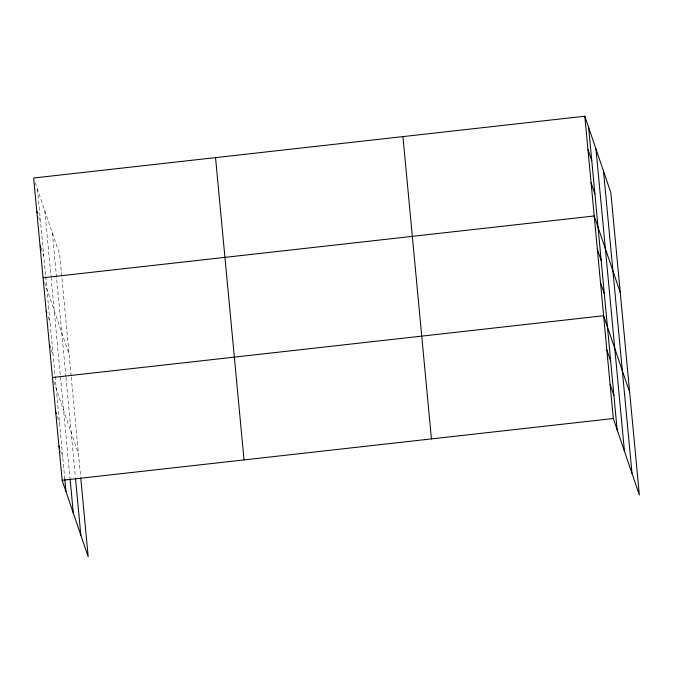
<?xml version="1.0" encoding="UTF-8"?>
<svg xmlns="http://www.w3.org/2000/svg" width="673" height="673" viewBox="0 0 673 673"><rect width="100%" height="100%" fill="white"/><g stroke="black" fill="none" stroke-linecap="round" stroke-linejoin="round"><path stroke-width="0.5" stroke-dasharray="3.37 2.52" d="M35.24 182.669L59.687 254.487L71.153 376.064M38.689 216.857L40.599 222.46M41.188 248.244L43.737 255.715M44.645 282.433L69.092 354.242M48.094 316.613L50.004 322.224M51.232 349.867L53.142 355.47M53.731 381.255L78.497 454.006M57.281 416.452L59.502 422.989M60.511 450.708L62.732 457.245M71.245 377.107L80.651 476.846M52.351 232.942L65.87 376.35M65.971 377.385L75.376 477.107M44.797 210.75L50.971 276.216M51.072 277.259L69.967 477.746M37.469 189.214L45.596 275.459M45.697 276.502L64.793 479.05"/><path stroke-width="1.01" d="M584.812 116.219L613.313 418.513L639.35 495L610.848 192.705L584.812 116.219L33.65 178L62.152 480.295L88.188 556.781L80.752 477.88M43.055 277.756L594.217 215.974L620.254 292.461M52.46 377.519L603.622 315.73L629.659 392.216M62.152 480.295L613.313 418.513M587.95 149.473L591.769 160.679M591.087 182.72L594.898 193.933M597.355 249.229L601.166 260.434M600.484 282.483L604.304 293.689M606.853 349.994L610.672 361.199M610.083 384.258L613.902 395.463M36.788 211.255L37.419 213.122M40.237 245.443L40.876 247.311M46.193 311.01L46.824 312.878M49.642 345.199L50.282 347.066M55.691 411.775L56.322 413.643M58.921 446.039L59.552 447.907M603.521 171.161L632.014 473.455M595.967 148.969L624.46 451.263M588.631 127.424L617.133 429.727M402.934 136.602L431.427 438.905M215.537 157.617L244.03 459.911M75.469 478.141L80.853 535.245M70.068 478.789L73.298 513.045M64.793 479.05L65.962 491.509"/></g></svg>
